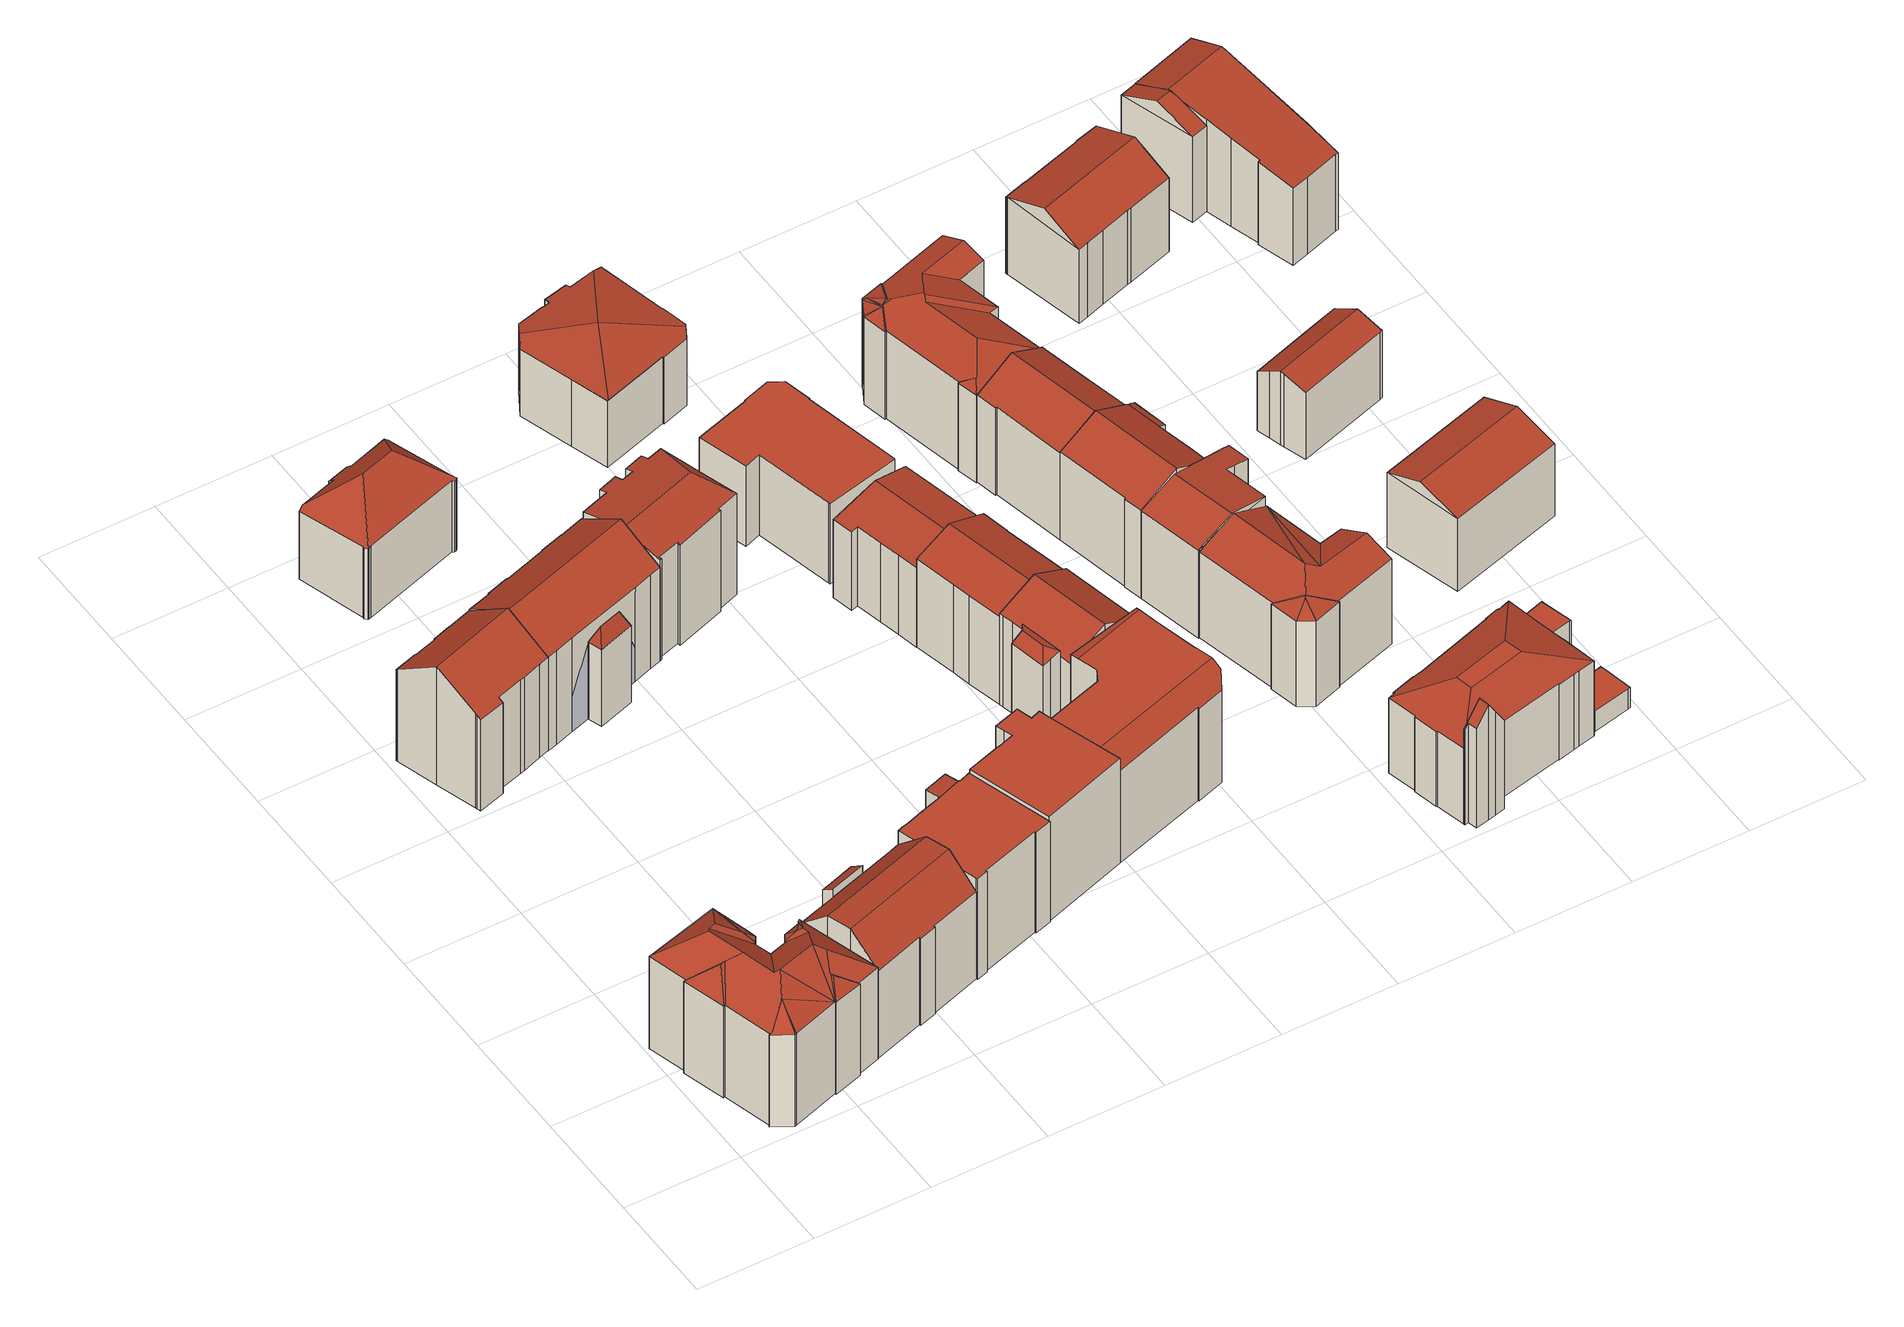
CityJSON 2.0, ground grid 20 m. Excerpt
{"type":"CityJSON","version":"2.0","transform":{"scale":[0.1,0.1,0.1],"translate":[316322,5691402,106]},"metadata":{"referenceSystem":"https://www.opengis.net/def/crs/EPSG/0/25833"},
"CityObjects":{
"building1":{"type":"Building","attributes":{"Dachtyp_tdc":"tdcFreeFormRoof","Gemeindeschluessel":14713000,"Dachneigung":38.68,"QualitaetDacherkennung":14,"Geometrietyp2DReferenz":"3000","function":"31001_9998","roofType":"5000","measuredHeight":23.98},"geometry":[{"type":"MultiSurface","lod":"2","boundaries":[[[0,1,2]],[[3,0,2,4]],[[5,3,4,6]],[[7,8,9,10,11,5,6,12]],[[7,12,13]],[[8,7,13,14]],[[14,9,8]],[[14,15,9]],[[16,15,14]],[[15,16,17]],[[15,17,18]],[[10,9,15,18,19]],[[20,21,11,10,19,22]],[[23,24,25,20,22,26]],[[27,28,23,26,29]],[[27,29,30]],[[31,32,33,34,35,36,37,38,39,40,41,42,43,44,45,46,47,48,49,50,51,52,53,54,55,56,57,58,59,60]],[[30,29,32,31]],[[29,26,33,32]],[[26,22,34,33]],[[22,19,35,34]],[[19,18,36,35]],[[18,17,37,36]],[[17,16,38,37]],[[16,14,39,38]],[[14,13,40,39]],[[13,12,41,40]],[[12,6,42,41]],[[6,4,43,42]],[[4,2,44,43]],[[2,1,45,44]],[[1,61,46,45]],[[61,62,47,46]],[[62,63,48,47]],[[63,64,49,48]],[[64,65,50,49]],[[65,66,51,50]],[[66,67,52,51]],[[67,68,53,52]],[[68,69,54,53]],[[69,70,55,54]],[[70,71,56,55]],[[71,72,57,56]],[[72,73,58,57]],[[73,74,59,58]],[[74,75,60,59]],[[75,30,31,60]],[[74,30,75]],[[72,74,73]],[[72,30,74]],[[72,27,30]],[[71,27,72]],[[27,71,28]],[[24,23,28,71,70]],[[25,24,70,69]],[[76,77,25,69,68]],[[76,68,67]],[[77,76,67,66]],[[78,79,21,20,25,77,66,65]],[[78,65,64]],[[79,78,64,63]],[[11,61,5]],[[21,61,11]],[[79,61,21]],[[79,62,61]],[[62,79,63]],[[0,3,5,61,1]]],"semantics":{"surfaces":[{"type":"RoofSurface"},{"type":"GroundSurface"},{"type":"WallSurface"}],"values":[0,0,0,0,0,0,0,0,0,0,0,0,0,0,0,0,1,2,2,2,2,2,2,2,2,2,2,2,2,2,2,2,2,2,2,2,2,2,2,2,2,2,2,2,2,2,2,0,0,0,0,0,0,0,0,0,0,0,0,0,0,0,0,0,0,0,0]}}]},
"building2":{"type":"Building","attributes":{"Gemeindeschluessel":14713000,"Dachtyp_tdc":"tdcGableRoof","Dachneigung":32.99,"QualitaetDacherkennung":52,"Geometrietyp2DReferenz":"3000","function":"31001_9998","roofType":"3100","measuredHeight":23.82},"geometry":[{"type":"MultiSurface","lod":"2","boundaries":[[[80,81,82,83]],[[81,84,85,82]],[[84,86,87,85]],[[86,88,89,87]],[[88,90,91,89]],[[90,92,93,91]],[[92,94,95,93]],[[94,96,97,95]],[[96,98,99,97]],[[98,100,101,99]],[[100,102,103,101]],[[102,104,105,103]],[[104,106,107,105]],[[106,108,109,107]],[[108,110,111,109]],[[110,112,113,111]],[[112,114,115,113]],[[114,116,117,115]],[[116,118,119,117]],[[118,120,121,119]],[[120,80,83,121]],[[116,114,112,110,108,106,104,102,100,98,96]],[[96,94,92,90,88,86,84,81,80,120,118,116]],[[83,82,85,87,89,91,93,95,97,99,101,103,105,107,109,111,113,115,117,119,121]]],"semantics":{"surfaces":[{"type":"WallSurface"},{"type":"RoofSurface"},{"type":"GroundSurface"}],"values":[0,0,0,0,0,0,0,0,0,0,0,0,0,0,0,0,0,0,0,0,0,1,1,2]}}]},
"building3":{"type":"Building","attributes":{"Gemeindeschluessel":14713000,"Geometrietyp2DReferenz":"3000","function":"31001_9998","roofType":"9999"},"children":["building3-1","building3-2"]},
"building3-1":{"type":"BuildingPart","attributes":{"Dachtyp_tdc":"tdcCutGableRoof","Dachneigung":44.45,"QualitaetDacherkennung":64,"Geometrietyp2DReferenz":"3000","roofType":"9999","measuredHeight":22.86},"parents":["building3"],"geometry":[{"type":"MultiSurface","lod":"2","boundaries":[[[122,123,124,125]],[[123,126,127,124]],[[126,128,129,127]],[[130,131,132,133]],[[131,134,135,132]],[[134,136,137,135]],[[136,138,139,137]],[[138,140,141,139]],[[140,142,143,141]],[[142,144,145,143]],[[144,146,147,145]],[[146,148,149,147]],[[148,150,151,149]],[[150,152,153,151]],[[152,154,155,153]],[[154,156,157,155]],[[156,122,125,157]],[[138,136,134,131,130,158,128,126,123,122,156]],[[154,152,150,148,146,144,142,140]],[[156,154,140,138]],[[125,124,127,129,133,132,135,137,139,141,143,145,147,149,151,153,155,157]],[[129,128,158]],[[133,129,158,130]]],"semantics":{"surfaces":[{"type":"WallSurface"},{"type":"RoofSurface"},{"type":"GroundSurface"},{"type":"ClosureSurface"}],"values":[0,0,0,0,0,0,0,0,0,0,0,0,0,0,0,0,0,1,1,1,2,3,3]}}]},
"building3-2":{"type":"BuildingPart","attributes":{"Dachtyp_tdc":"tdcPolyFlatRoof","Dachneigung":35.76,"QualitaetDacherkennung":27,"Geometrietyp2DReferenz":"3000","roofType":"2100","measuredHeight":19.1},"parents":["building3"],"geometry":[{"type":"MultiSurface","lod":"2","boundaries":[[[159,160,161,129,128]],[[160,162,163,161]],[[162,164,133,163]],[[164,130,133]],[[164,162,160,159,165]],[[129,161,163,133]],[[159,128,158,165]],[[128,129,158]],[[158,130,164,165]],[[158,129,133,130]]],"semantics":{"surfaces":[{"type":"WallSurface"},{"type":"RoofSurface"},{"type":"GroundSurface"},{"type":"ClosureSurface"}],"values":[0,0,0,0,1,2,0,3,0,3]}}]},
"building4":{"type":"Building","attributes":{"Gemeindeschluessel":14713000,"Geometrietyp2DReferenz":"3000","function":"31001_9998","roofType":"9999"},"children":["building4-1","building4-2"]},
"building4-1":{"type":"BuildingPart","attributes":{"Dachtyp_tdc":"tdcGableRoof","Dachneigung":32.67,"QualitaetDacherkennung":61,"Geometrietyp2DReferenz":"3000","roofType":"3100","measuredHeight":23.76},"parents":["building4"],"geometry":[{"type":"MultiSurface","lod":"2","boundaries":[[[166,167,168,169]],[[167,170,171,168]],[[170,172,173,171]],[[172,174,175,173]],[[174,176,177,175]],[[176,178,179,177]],[[178,180,181,179]],[[180,182,183,181]],[[182,184,185,183]],[[184,186,187,185]],[[186,188,189,187]],[[188,190,191,189]],[[190,192,193,191]],[[192,194,193]],[[195,196,197]],[[195,198,199,196]],[[198,98,200,199]],[[98,201,202,200]],[[201,203,204,202]],[[203,205,206,204]],[[205,166,169,206]],[[201,98,198,195,192,190,188,186]],[[186,184,182,180,178,176,174,172,170,167,166,205,203,201]],[[169,168,171,173,175,177,179,181,183,185,187,189,191,193,207,208,196,199,200,202,204,206]],[[197,209,210,194,192,195]],[[208,207,210,209]],[[210,207,193,194]],[[197,196,208,209]]],"semantics":{"surfaces":[{"type":"WallSurface"},{"type":"RoofSurface"},{"type":"GroundSurface"},{"type":"ClosureSurface"}],"values":[0,0,0,0,0,0,0,0,0,0,0,0,0,0,0,0,0,0,0,0,0,1,1,2,0,3,3,3]}}]},
"building4-2":{"type":"BuildingPart","attributes":{"Dachtyp_tdc":"tdcFreeFormRoof","Dachneigung":67.61,"QualitaetDacherkennung":13,"Geometrietyp2DReferenz":"3000","roofType":"5000","measuredHeight":18.49},"parents":["building4"],"geometry":[{"type":"MultiSurface","lod":"2","boundaries":[[[209,197,211,209,212,213]],[[212,214,215,213]],[[214,216,194,210,215]],[[210,209,213,215]],[[217,218,219,208,220,196,208,207,193]],[[194,216,217,193]],[[216,214,218,217]],[[214,212,219,218]],[[212,209,208,219]],[[209,211,220,208]],[[211,197,196,220]],[[207,208,209,210]],[[194,193,207,210]],[[196,197,209,208]]],"semantics":{"surfaces":[{"type":"RoofSurface"},{"type":"GroundSurface"},{"type":"WallSurface"},{"type":"ClosureSurface"}],"values":[0,0,0,0,1,2,2,2,2,2,2,3,3,3]}}]},
"building5":{"type":"Building","attributes":{"Gemeindeschluessel":14713000,"Geometrietyp2DReferenz":"3000","function":"31001_9998","roofType":"9999"},"children":["building5-1","building5-2"]},
"building5-1":{"type":"BuildingPart","attributes":{"Dachtyp_tdc":"tdcPolyFlatRoof","Dachneigung":3.71,"QualitaetDacherkennung":45,"Geometrietyp2DReferenz":"3000","roofType":"2100","measuredHeight":20.11},"parents":["building5"],"geometry":[{"type":"MultiSurface","lod":"2","boundaries":[[[221,222,223,224]],[[225,226,227,228]],[[226,221,224,227]],[[226,225,222,221]],[[224,223,228,227]],[[228,223,222,225]]],"semantics":{"surfaces":[{"type":"WallSurface"},{"type":"RoofSurface"},{"type":"GroundSurface"},{"type":"ClosureSurface"}],"values":[0,0,0,1,2,3]}}]},
"building5-2":{"type":"BuildingPart","attributes":{"Dachtyp_tdc":"tdcPolyFlatRoof","Dachneigung":0,"QualitaetDacherkennung":54,"Geometrietyp2DReferenz":"3000","roofType":"1000","measuredHeight":20.34},"parents":["building5"],"geometry":[{"type":"MultiSurface","lod":"2","boundaries":[[[229,230,231,137]],[[230,232,233,231]],[[232,234,235,233]],[[234,236,237,235]],[[236,238,239,237]],[[238,240,228,239]],[[240,225,228]],[[241,242,243,223,222]],[[242,244,245,243]],[[244,246,247,245]],[[246,248,249,247]],[[248,250,251,249]],[[250,252,253,251]],[[252,254,255,253]],[[254,256,257,255]],[[256,258,259,257]],[[258,260,261,259]],[[260,262,143,261]],[[262,229,137,143]],[[262,260,258,256,254,252,250,248,246,244,242,241,240,238,236,234,232,230,229]],[[137,231,233,235,237,239,228,223,243,245,247,249,251,253,255,257,259,261,143]],[[222,225,240,241]],[[222,223,228,225]]],"semantics":{"surfaces":[{"type":"WallSurface"},{"type":"RoofSurface"},{"type":"GroundSurface"},{"type":"ClosureSurface"}],"values":[0,0,0,0,0,0,0,0,0,0,0,0,0,0,0,0,0,0,0,1,2,0,3]}}]},
"building6":{"type":"Building","attributes":{"Dachtyp_tdc":"tdcFreeFormRoof","Gemeindeschluessel":14713000,"Dachneigung":43.25,"QualitaetDacherkennung":49,"Geometrietyp2DReferenz":"3000","function":"31001_9998","roofType":"5000","measuredHeight":20.63},"geometry":[{"type":"MultiSurface","lod":"2","boundaries":[[[263,264,265,266]],[[264,267,268,265]],[[267,269,270,268]],[[269,271,272,270]],[[271,273,274,272]],[[273,275,276,274]],[[275,277,278,276]],[[277,279,280,278]],[[279,281,282,280]],[[281,283,284,282]],[[283,285,286,284]],[[285,287,288,286]],[[287,289,290,288]],[[289,291,292,290]],[[291,293,294,292]],[[293,295,296,294]],[[295,263,266,296]],[[273,271,269,297,298,275]],[[291,289,287,285,299,300]],[[295,293,291,300,297,269,267,264,263]],[[300,299,283,281,279,277,298,297]],[[277,275,298]],[[285,283,299]],[[266,265,268,270,272,274,276,278,280,282,284,286,288,290,292,294,296]]],"semantics":{"surfaces":[{"type":"WallSurface"},{"type":"RoofSurface"},{"type":"GroundSurface"}],"values":[0,0,0,0,0,0,0,0,0,0,0,0,0,0,0,0,0,1,1,1,1,0,0,2]}}]},
"building7":{"type":"Building","attributes":{"Dachtyp_tdc":"tdcPolyFlatRoof","Gemeindeschluessel":14713000,"Dachneigung":0,"QualitaetDacherkennung":56,"Geometrietyp2DReferenz":"3000","function":"31001_9998","roofType":"1000","measuredHeight":21.09},"geometry":[{"type":"MultiSurface","lod":"2","boundaries":[[[301,302,249,303]],[[302,304,247,249]],[[304,305,306,247]],[[305,307,308,306]],[[307,309,310,308]],[[309,311,312,310]],[[311,313,314,312]],[[313,315,316,314]],[[315,317,318,316]],[[317,319,320,318]],[[319,321,322,320]],[[321,301,303,322]],[[321,319,317,315,313,311,309,307,305,304,302,301]],[[303,249,247,306,308,310,312,314,316,318,320,322]]],"semantics":{"surfaces":[{"type":"WallSurface"},{"type":"RoofSurface"},{"type":"GroundSurface"}],"values":[0,0,0,0,0,0,0,0,0,0,0,0,1,2]}}]},
"building8":{"type":"Building","attributes":{"Gemeindeschluessel":14713000,"Geometrietyp2DReferenz":"3000","function":"31001_9998","roofType":"9999"},"children":["building8-1","building8-2"]},
"building8-1":{"type":"BuildingPart","attributes":{"Dachtyp_tdc":"tdcFreeFormRoof","Dachneigung":50.4,"QualitaetDacherkennung":7,"Geometrietyp2DReferenz":"3000","roofType":"5000","measuredHeight":16.87},"parents":["building8"],"geometry":[{"type":"MultiSurface","lod":"2","boundaries":[[[323,324,325,326,327]],[[328,329,330,331,332,333,334]],[[324,323,329,328]],[[323,335,330,329]],[[335,336,331,330]],[[336,327,332,331]],[[327,326,333,332]],[[325,324,328,334]],[[327,336,335,323]],[[334,333,326,325]]],"semantics":{"surfaces":[{"type":"RoofSurface"},{"type":"GroundSurface"},{"type":"WallSurface"},{"type":"ClosureSurface"}],"values":[0,1,2,2,2,2,2,2,0,3]}}]},
"building8-2":{"type":"BuildingPart","attributes":{"Dachtyp_tdc":"tdcHipAndGableRoof","Dachneigung":12.56,"QualitaetDacherkennung":57,"Geometrietyp2DReferenz":"3000","roofType":"5000","measuredHeight":22.1},"parents":["building8"],"geometry":[{"type":"MultiSurface","lod":"2","boundaries":[[[337,338,339,340]],[[338,341,342,339]],[[341,343,344,342]],[[343,345,189,344]],[[345,346,347,189]],[[346,348,185,347]],[[348,349,350,185]],[[349,351,352,350]],[[351,353,354,352]],[[353,355,356,354]],[[355,357,358,356]],[[357,359,360,358]],[[359,361,362,360]],[[361,363,364,362]],[[363,365,325,334,364]],[[366,367,368,333,326]],[[367,369,370,368]],[[369,371,372,370]],[[371,337,340,372]],[[367,366,365,373]],[[365,363,361,359,357,355,353,351,349,348,346,373]],[[346,345,343,341,338,337,371,369,367,373]],[[340,339,342,344,189,347,185,350,352,354,356,358,360,362,364,334,333,368,370,372]],[[366,326,325,365]],[[326,333,334,325]]],"semantics":{"surfaces":[{"type":"WallSurface"},{"type":"RoofSurface"},{"type":"GroundSurface"},{"type":"ClosureSurface"}],"values":[0,0,0,0,0,0,0,0,0,0,0,0,0,0,0,0,0,0,0,1,1,1,2,0,3]}}]},
"building9":{"type":"Building","attributes":{"Dachtyp_tdc":"tdcFreeFormRoof","Gemeindeschluessel":14713000,"Dachneigung":1.5,"QualitaetDacherkennung":47,"Geometrietyp2DReferenz":"3000","function":"31001_9998","roofType":"5000","measuredHeight":21.02},"geometry":[{"type":"MultiSurface","lod":"2","boundaries":[[[374,375,376,322]],[[375,377,378,376]],[[377,379,380,378]],[[379,381,382,380]],[[381,383,384,382]],[[383,385,386,384]],[[385,387,388,386]],[[387,389,390,388]],[[389,391,392,390]],[[391,393,394,392]],[[393,395,396,394]],[[395,397,398,396]],[[397,399,400,398]],[[399,401,303,400]],[[401,374,322,303]],[[402,403,385,383]],[[395,393,404,405,401,399,397]],[[404,391,389,387,403,402,381,379,377,375,374,405]],[[383,381,402]],[[387,385,403]],[[393,391,404]],[[374,401,405]],[[322,376,378,380,382,384,386,388,390,392,394,396,398,400,303]]],"semantics":{"surfaces":[{"type":"WallSurface"},{"type":"RoofSurface"},{"type":"GroundSurface"}],"values":[0,0,0,0,0,0,0,0,0,0,0,0,0,0,0,1,1,1,0,0,0,0,2]}}]},
"building10":{"type":"Building","attributes":{"Gemeindeschluessel":14713000,"Geometrietyp2DReferenz":"3000","function":"31001_9998","roofType":"9999"},"children":["building10-1","building10-2"]},
"building10-1":{"type":"BuildingPart","attributes":{"Dachtyp_tdc":"tdcHipAndGableRoof","Dachneigung":29.16,"QualitaetDacherkennung":36,"Geometrietyp2DReferenz":"3000","roofType":"5000","measuredHeight":19.96},"parents":["building10"],"geometry":[{"type":"MultiSurface","lod":"2","boundaries":[[[406,407,408,409,410]],[[411,412,413,414,415]],[[412,416,417,413]],[[416,418,419,417]],[[418,420,421,419]],[[420,406,410,421]],[[416,412,411,422]],[[411,407,406,420,422]],[[420,418,416,422]],[[410,409,414,413,417,419,421]],[[411,415,408,407]],[[415,414,409,408]]],"semantics":{"surfaces":[{"type":"WallSurface"},{"type":"RoofSurface"},{"type":"GroundSurface"},{"type":"ClosureSurface"}],"values":[0,0,0,0,0,0,1,1,1,2,0,3]}}]},
"building10-2":{"type":"BuildingPart","attributes":{"Dachtyp_tdc":"tdcGableRoof","Dachneigung":24.3,"QualitaetDacherkennung":63,"Geometrietyp2DReferenz":"3000","roofType":"3100","measuredHeight":21.64},"parents":["building10"],"geometry":[{"type":"MultiSurface","lod":"2","boundaries":[[[408,423,424,409]],[[423,425,426,424]],[[425,427,428,426]],[[427,429,430,428]],[[429,431,432,430]],[[431,433,386,432]],[[433,434,435,386]],[[434,436,384,435]],[[436,415,414,384]],[[434,433,431,429]],[[429,427,425,423,408,415,436,434]],[[409,424,426,428,430,432,386,435,384,414]],[[408,409,414,415]]],"semantics":{"surfaces":[{"type":"WallSurface"},{"type":"RoofSurface"},{"type":"GroundSurface"},{"type":"ClosureSurface"}],"values":[0,0,0,0,0,0,0,0,0,1,1,2,3]}}]},
"building11":{"type":"Building","attributes":{"Dachtyp_tdc":"tdcFreeFormRoof","Gemeindeschluessel":14713000,"Dachneigung":21.76,"QualitaetDacherkennung":78,"Geometrietyp2DReferenz":"3000","function":"31001_9998","roofType":"5000","measuredHeight":20.43},"geometry":[{"type":"MultiSurface","lod":"2","boundaries":[[[437,438,439,440]],[[438,441,442,439]],[[441,443,444,442]],[[443,445,432,444]],[[445,446,428,432]],[[446,447,448,428]],[[447,449,450,448]],[[449,437,440,450]],[[451,445,443,441,438,452]],[[446,451,452,437,449,447]],[[446,445,451]],[[438,437,452]],[[440,439,442,444,432,428,448,450]]],"semantics":{"surfaces":[{"type":"WallSurface"},{"type":"RoofSurface"},{"type":"GroundSurface"}],"values":[0,0,0,0,0,0,0,0,1,1,0,0,2]}}]},
"building12":{"type":"Building","attributes":{"Dachtyp_tdc":"tdcGableRoof","Gemeindeschluessel":14713000,"Dachneigung":14.21,"QualitaetDacherkennung":65,"Geometrietyp2DReferenz":"3000","function":"31001_9998","roofType":"3100","measuredHeight":17.79},"geometry":[{"type":"MultiSurface","lod":"2","boundaries":[[[453,454,455,456]],[[454,457,458,455]],[[457,459,460,458]],[[459,461,462,460]],[[461,463,464,462]],[[463,465,466,464]],[[465,467,468,466]],[[467,469,470,468]],[[469,471,472,470]],[[471,473,474,472]],[[473,453,456,474]],[[469,467,465,463,461,459,457,454]],[[454,453,473,471,469]],[[456,455,458,460,462,464,466,468,470,472,474]]],"semantics":{"surfaces":[{"type":"WallSurface"},{"type":"RoofSurface"},{"type":"GroundSurface"}],"values":[0,0,0,0,0,0,0,0,0,0,0,1,1,2]}}]},
"building13":{"type":"Building","attributes":{"Dachtyp_tdc":"tdcPolyFlatRoof","Gemeindeschluessel":14713000,"Dachneigung":0,"QualitaetDacherkennung":56,"Geometrietyp2DReferenz":"3000","function":"31001_9998","roofType":"1000","measuredHeight":16.2},"geometry":[{"type":"MultiSurface","lod":"2","boundaries":[[[475,476,477,478]],[[476,479,480,477]],[[479,481,482,480]],[[481,483,484,482]],[[483,485,486,484]],[[485,487,488,486]],[[487,489,490,488]],[[489,491,492,490]],[[491,493,494,492]],[[493,495,496,494]],[[495,497,498,496]],[[497,499,500,498]],[[499,475,478,500]],[[499,497,495,493,491,489,487,485,483,481,479,476,475]],[[478,477,480,482,484,486,488,490,492,494,496,498,500]]],"semantics":{"surfaces":[{"type":"WallSurface"},{"type":"RoofSurface"},{"type":"GroundSurface"}],"values":[0,0,0,0,0,0,0,0,0,0,0,0,0,1,2]}}]},
"building14":{"type":"Building","attributes":{"Dachtyp_tdc":"tdcFreeFormRoof","Gemeindeschluessel":14713000,"Dachneigung":11.89,"QualitaetDacherkennung":62,"Geometrietyp2DReferenz":"3000","function":"31001_9998","roofType":"5000","measuredHeight":15.63},"geometry":[{"type":"MultiSurface","lod":"2","boundaries":[[[501,502,503,504]],[[502,505,506,503]],[[505,507,508,506]],[[507,509,510,508]],[[509,511,512,510]],[[511,513,514,512]],[[513,515,516,514]],[[515,517,518,516]],[[517,519,520,518]],[[519,521,522,520]],[[521,523,524,522]],[[523,525,526,524]],[[525,527,528,526]],[[527,529,530,528]],[[529,531,532,530]],[[531,533,534,532]],[[533,535,536,534]],[[535,537,538,536]],[[537,539,540,538]],[[539,501,504,540]],[[541,542,539,537,543,544]],[[545,546,547,509,548,549,550,551,542,541]],[[552,553,554,555,517,515,545,541,556]],[[527,556,541,544,533,531,529]],[[533,544,543,535]],[[525,552,556,527]],[[513,546,545,515]],[[517,555,519]],[[519,555,554,521]],[[521,554,553,523]],[[523,553,552,525]],[[539,542,551,501]],[[501,551,550,502]],[[502,550,549,505]],[[505,549,548,507]],[[507,548,509]],[[509,547,511]],[[511,547,546,513]],[[535,543,537]],[[504,503,506,508,510,512,514,516,518,520,522,524,526,528,530,532,534,536,538,540]]],"semantics":{"surfaces":[{"type":"WallSurface"},{"type":"RoofSurface"},{"type":"GroundSurface"}],"values":[0,0,0,0,0,0,0,0,0,0,0,0,0,0,0,0,0,0,0,0,1,1,1,1,0,0,0,0,0,0,0,0,0,0,0,0,0,0,0,2]}}]},
"building15":{"type":"Building","attributes":{"Gemeindeschluessel":14713000,"Geometrietyp2DReferenz":"3000","function":"31001_9998","roofType":"9999"},"children":["building15-1","building15-2"]},
"building15-1":{"type":"BuildingPart","attributes":{"Dachtyp_tdc":"tdcPolyFlatRoof","Dachneigung":25.96,"QualitaetDacherkennung":68,"Geometrietyp2DReferenz":"3000","roofType":"2100","measuredHeight":18.22},"parents":["building15"],"geometry":[{"type":"MultiSurface","lod":"2","boundaries":[[[557,558,559,560]],[[558,561,562,559]],[[561,563,564,562]],[[563,565,566,564]],[[563,561,558,557,567,565]],[[566,568,560,559,562,564]],[[568,566,565,567]],[[560,568,567,557]]],"semantics":{"surfaces":[{"type":"WallSurface"},{"type":"RoofSurface"},{"type":"GroundSurface"},{"type":"ClosureSurface"}],"values":[0,0,0,0,1,2,3,3]}}]},
"building15-2":{"type":"BuildingPart","attributes":{"Dachtyp_tdc":"tdcGableRoof","Dachneigung":26.05,"QualitaetDacherkennung":82,"Geometrietyp2DReferenz":"3000","roofType":"3100","measuredHeight":21.32},"parents":["building15"],"geometry":[{"type":"MultiSurface","lod":"2","boundaries":[[[569,570,566,565]],[[569,571,572,570]],[[571,573,574,572]],[[573,575,576,574]],[[575,577,578,576]],[[577,579,580,578]],[[579,581,582,580]],[[581,583,584,582]],[[583,585,586,584]],[[585,587,588,586]],[[587,589,560,588]],[[589,557,560]],[[587,585,583,581,579,577,575]],[[575,573,571,569,565,567,589,587]],[[568,566,570,572,574,576,578,580,582,584,586,588,560]],[[565,566,568,567]],[[567,557,589]],[[567,568,560,557]]],"semantics":{"surfaces":[{"type":"WallSurface"},{"type":"RoofSurface"},{"type":"GroundSurface"},{"type":"ClosureSurface"}],"values":[0,0,0,0,0,0,0,0,0,0,0,0,1,1,2,3,0,3]}}]},
"building16":{"type":"Building","attributes":{"Dachtyp_tdc":"tdcFreeFormRoof","Gemeindeschluessel":14713000,"Dachneigung":24.93,"QualitaetDacherkennung":60,"Geometrietyp2DReferenz":"3000","function":"31001_9998","roofType":"5000","measuredHeight":20.38},"geometry":[{"type":"MultiSurface","lod":"2","boundaries":[[[590,591,592,593]],[[591,594,595,592]],[[594,596,597,595]],[[596,598,599,597]],[[598,600,601,599]],[[600,602,603,601]],[[602,604,605,603]],[[604,606,607,605]],[[606,608,609,607]],[[608,610,611,609]],[[610,612,613,611]],[[612,614,615,613]],[[614,616,617,615]],[[616,618,619,617]],[[618,620,621,619]],[[620,622,623,621]],[[622,590,593,623]],[[624,625,626,622,620]],[[627,628,629,624,620,618]],[[630,627,618,616]],[[630,616,614]],[[628,627,630,614,612]],[[629,628,612,610]],[[631,632,625,624,629,610,608]],[[631,606,604]],[[606,631,608]],[[632,631,604,602]],[[596,600,598]],[[596,602,600]],[[591,596,594]],[[591,602,596]],[[591,632,602]],[[591,625,632]],[[625,591,626]],[[590,626,591]],[[626,590,622]],[[593,592,595,597,599,601,603,605,607,609,611,613,615,617,619,621,623]]],"semantics":{"surfaces":[{"type":"WallSurface"},{"type":"RoofSurface"},{"type":"GroundSurface"}],"values":[0,0,0,0,0,0,0,0,0,0,0,0,0,0,0,0,0,1,1,1,1,1,1,1,0,0,1,1,1,1,1,1,1,1,0,0,2]}}]},
"building17":{"type":"Building","attributes":{"Dachtyp_tdc":"tdcFreeFormRoof","Gemeindeschluessel":14713000,"Dachneigung":10.08,"QualitaetDacherkennung":71,"Geometrietyp2DReferenz":"3000","function":"31001_9998","roofType":"5000","measuredHeight":20.6},"geometry":[{"type":"MultiSurface","lod":"2","boundaries":[[[633,634,635,636,637,638,639,640,641,642,643]],[[642,577,643]],[[644,634,633]],[[580,578,574,645,646,647,648,649,650,651,652,653,654]],[[655,577,578,580]],[[577,642,574,578]],[[642,641,645,574]],[[641,640,646,645]],[[640,639,647,646]],[[639,638,648,647]],[[638,637,649,648]],[[637,636,650,649]],[[636,635,651,650]],[[635,634,652,651]],[[634,644,653,652]],[[644,656,654,653]],[[656,655,580,654]],[[656,644,633,643,577,655]]],"semantics":{"surfaces":[{"type":"RoofSurface"},{"type":"WallSurface"},{"type":"GroundSurface"}],"values":[0,1,1,2,1,1,1,1,1,1,1,1,1,1,1,1,1,0]}}]},
"building18":{"type":"Building","attributes":{"Dachtyp_tdc":"tdcGableRoof","Gemeindeschluessel":14713000,"Dachneigung":27.54,"QualitaetDacherkennung":76,"Geometrietyp2DReferenz":"3000","function":"31001_9998","roofType":"3100","measuredHeight":21.37},"geometry":[{"type":"MultiSurface","lod":"2","boundaries":[[[657,658,659,660]],[[658,661,662,659]],[[661,663,664,662]],[[663,665,666,664]],[[665,667,668,666]],[[667,669,670,668]],[[663,661,658,657,671,672]],[[672,673,674,669,667,665,663]],[[670,675,560,676,586,660,659,662,664,666,668]],[[669,674,675,670]],[[674,673,560,675]],[[673,672,676,560]],[[672,671,586,676]],[[671,657,660,586]]],"semantics":{"surfaces":[{"type":"WallSurface"},{"type":"RoofSurface"},{"type":"GroundSurface"}],"values":[0,0,0,0,0,0,1,1,2,0,0,0,0,0]}}]},
"building19":{"type":"Building","attributes":{"Dachtyp_tdc":"tdcFreeFormRoof","Gemeindeschluessel":14713000,"Dachneigung":19.59,"QualitaetDacherkennung":57,"Geometrietyp2DReferenz":"3000","function":"31001_9998","roofType":"5000","measuredHeight":20.41},"geometry":[{"type":"MultiSurface","lod":"2","boundaries":[[[677,678,679,680]],[[677,680,661]],[[681,682,678,677,661,683]],[[684,681,683,685]],[[686,684,685,687]],[[688,689,686,687,690]],[[690,691,692,688]],[[692,693,694,695,696,697,689,688]],[[698,696,695,699]],[[700,698,699,701]],[[700,701,702]],[[698,703,696]],[[700,703,698]],[[700,704,703]],[[702,704,700]],[[705,704,702]],[[704,705,706]],[[697,696,703]],[[704,706,707]],[[694,693,708]],[[708,693,692,691]],[[709,710,711,712,713,714,715,716,717,718,719,720,721,722,723,724,725,726,727]],[[705,702,710,709]],[[702,701,711,710]],[[701,699,712,711]],[[699,695,713,712]],[[695,694,714,713]],[[694,708,715,714]],[[708,691,716,715]],[[691,690,717,716]],[[690,687,718,717]],[[687,685,719,718]],[[685,683,720,719]],[[683,661,721,720]],[[661,680,722,721]],[[680,679,723,722]],[[679,728,724,723]],[[728,729,725,724]],[[729,707,726,725]],[[707,706,727,726]],[[706,705,709,727]],[[703,704,707,729]],[[682,681,684,686,689,697,703,729,728]],[[678,682,728,679]]],"semantics":{"surfaces":[{"type":"RoofSurface"},{"type":"WallSurface"},{"type":"GroundSurface"}],"values":[0,0,0,0,0,0,0,0,0,0,0,0,0,0,0,0,0,0,0,1,1,2,1,1,1,1,1,1,1,1,1,1,1,1,1,1,1,1,1,1,1,0,0,0]}}]},
"building20":{"type":"Building","attributes":{"Gemeindeschluessel":14713000,"Geometrietyp2DReferenz":"3000","function":"31001_9998","roofType":"9999"},"children":["building20-1","building20-2","building20-3"]},
"building20-1":{"type":"BuildingPart","attributes":{"Dachtyp_tdc":"tdcCutTentRoof","Dachneigung":22.59,"QualitaetDacherkennung":51,"Geometrietyp2DReferenz":"3000","roofType":"9999","measuredHeight":17.95},"parents":["building20"],"geometry":[{"type":"MultiSurface","lod":"2","boundaries":[[[730,731,732,733]],[[731,734,735,732]],[[734,736,737,735]],[[736,738,739,737]],[[738,740,741,739]],[[740,742,743,741]],[[742,744,745,743]],[[744,746,747,745]],[[746,748,749,747]],[[748,750,749]],[[751,752,753,754,755]],[[752,756,757,753]],[[756,758,759,757]],[[758,760,761,759]],[[760,762,763,761]],[[762,764,765,763]],[[764,766,767,765]],[[766,768,769,767]],[[768,770,771,769]],[[770,772,773,771]],[[774,775,776,777]],[[775,778,779,776]],[[778,780,781,779]],[[780,782,783,781]],[[782,784,785,783]],[[784,786,787,785]],[[786,788,789,787]],[[788,730,733,789]],[[762,760,758,756,752,751,748,790,791]],[[774,792,772,770,768,766,764,762,791,793]],[[793,794,784,782,780,778,775,774]],[[748,746,744,742,740,738,736,734,731,730,788,786,784,794,790]],[[794,793,791,790]],[[733,732,735,737,739,741,743,745,747,749,754,753,757,759,761,763,765,767,769,771,773,795,777,796,777,776,779,781,783,785,787,789]],[[755,750,748,751]],[[755,754,749,750]],[[777,795,792,774]],[[795,773,772,792]],[[797,796,777,774]]],"semantics":{"surfaces":[{"type":"WallSurface"},{"type":"RoofSurface"},{"type":"GroundSurface"},{"type":"ClosureSurface"}],"values":[0,0,0,0,0,0,0,0,0,0,0,0,0,0,0,0,0,0,0,0,0,0,0,0,0,0,0,0,1,1,1,1,1,2,0,3,3,3,3]}}]},
"building20-2":{"type":"BuildingPart","attributes":{"Dachtyp_tdc":"tdcFreeFormRoof","Dachneigung":58.71,"QualitaetDacherkennung":9,"Geometrietyp2DReferenz":"3000","roofType":"5000","measuredHeight":23.17},"parents":["building20"],"geometry":[{"type":"MultiSurface","lod":"2","boundaries":[[[798,799,800,773,772]],[[799,801,802,800]],[[801,803,804,802]],[[803,805,806,804]],[[805,807,808,806]],[[807,809,810,808]],[[809,811,812,810]],[[811,813,814,812]],[[813,815,816,814]],[[809,807,805,803,801,799,798,817]],[[817,818,815,813,811,809]],[[816,796,777,795,773,800,802,804,806,808,810,812,814]],[[818,774,797,796,816,815]],[[774,777,796,797]],[[792,774,818,817]],[[795,777,774,792]],[[798,772,792,817]],[[795,792,772,773]]],"semantics":{"surfaces":[{"type":"WallSurface"},{"type":"RoofSurface"},{"type":"GroundSurface"},{"type":"ClosureSurface"}],"values":[0,0,0,0,0,0,0,0,0,1,1,2,0,3,0,3,0,3]}}]},
"building20-3":{"type":"BuildingPart","attributes":{"Dachtyp_tdc":"tdcPolyFlatRoof","Dachneigung":0,"QualitaetDacherkennung":66,"Geometrietyp2DReferenz":"3000","roofType":"1000","measuredHeight":9.66},"parents":["building20"],"geometry":[{"type":"MultiSurface","lod":"2","boundaries":[[[819,820,821,822]],[[820,755,754,821]],[[750,823,824,749]],[[823,819,822,824]],[[823,750,755,820,819]],[[822,821,754,749,824]],[[749,754,755,750]]],"semantics":{"surfaces":[{"type":"WallSurface"},{"type":"RoofSurface"},{"type":"GroundSurface"},{"type":"ClosureSurface"}],"values":[0,0,0,0,1,2,3]}}]},
"building21":{"type":"Building","attributes":{"Dachtyp_tdc":"tdcPolyFlatRoof","Gemeindeschluessel":14713000,"Dachneigung":0,"QualitaetDacherkennung":55,"Geometrietyp2DReferenz":"3000","function":"31001_9998","roofType":"1000","measuredHeight":4.08},"geometry":[{"type":"MultiSurface","lod":"2","boundaries":[[[825,826,827,828]],[[826,829,830,827]],[[829,831,832,830]],[[831,833,834,832]],[[833,835,836,834]],[[835,837,838,836]],[[835,833,831,829,826,825,839,837]],[[838,840,828,827,830,832,834,836]],[[837,839,840,838]],[[839,825,828,840]]],"semantics":{"surfaces":[{"type":"WallSurface"},{"type":"RoofSurface"},{"type":"GroundSurface"}],"values":[0,0,0,0,0,0,1,2,0,0]}}]},
"building22":{"type":"Building","attributes":{"Dachtyp_tdc":"tdcGableRoof","Gemeindeschluessel":14713000,"Dachneigung":20.71,"QualitaetDacherkennung":73,"Geometrietyp2DReferenz":"3000","function":"31001_9998","roofType":"3100","measuredHeight":17.31},"geometry":[{"type":"MultiSurface","lod":"2","boundaries":[[[841,842,843,844]],[[842,845,846,843]],[[845,847,848,846]],[[847,841,844,848]],[[845,842,849]],[[841,847,850]],[[842,841,850,849]],[[847,845,849,850]],[[844,843,846,848]]],"semantics":{"surfaces":[{"type":"WallSurface"},{"type":"RoofSurface"},{"type":"GroundSurface"}],"values":[0,0,0,0,0,0,1,1,2]}}]},
"building23":{"type":"Building","attributes":{"Dachtyp_tdc":"tdcGableRoof","Gemeindeschluessel":14713000,"Dachneigung":32.72,"QualitaetDacherkennung":53,"Geometrietyp2DReferenz":"3000","function":"31001_9998","roofType":"3100","measuredHeight":14.78},"geometry":[{"type":"MultiSurface","lod":"2","boundaries":[[[851,852,853,854]],[[852,855,856,853]],[[855,857,858,856]],[[857,859,860,858]],[[859,861,862,860]],[[861,863,864,862]],[[863,865,866,864]],[[865,867,868,866]],[[867,869,870,868]],[[869,851,854,870]],[[865,863,861,859,857,855]],[[855,852,851,869,867,865]],[[854,853,856,858,860,862,864,866,868,870]]],"semantics":{"surfaces":[{"type":"WallSurface"},{"type":"RoofSurface"},{"type":"GroundSurface"}],"values":[0,0,0,0,0,0,0,0,0,0,1,1,2]}}]},
"building24":{"type":"Building","attributes":{"Dachtyp_tdc":"tdcFreeFormRoof","Gemeindeschluessel":14713000,"Dachneigung":21.39,"QualitaetDacherkennung":59,"Geometrietyp2DReferenz":"3000","function":"31001_9998","roofType":"5000","measuredHeight":18.38},"geometry":[{"type":"MultiSurface","lod":"2","boundaries":[[[871,872,873,874]],[[872,875,876,873]],[[875,877,878,876]],[[877,879,880,878]],[[879,881,882,880]],[[881,883,884,882]],[[883,885,886,884]],[[885,887,888,886]],[[887,889,890,888]],[[889,891,892,890]],[[891,893,894,892]],[[893,895,896,894]],[[895,897,898,896]],[[897,899,900,898]],[[899,871,874,900]],[[881,879,877,875,872,871,899,897,901,902]],[[885,883,902,901,895,893,891,889,887]],[[883,881,902]],[[897,895,901]],[[874,873,876,878,880,882,884,886,888,890,892,894,896,898,900]]],"semantics":{"surfaces":[{"type":"WallSurface"},{"type":"RoofSurface"},{"type":"GroundSurface"}],"values":[0,0,0,0,0,0,0,0,0,0,0,0,0,0,0,1,1,0,0,2]}}]},
"building25":{"type":"Building","attributes":{"Gemeindeschluessel":14713000,"Geometrietyp2DReferenz":"3000","function":"31001_9998","roofType":"9999"},"children":["building25-1","building25-2"]},
"building25-1":{"type":"BuildingPart","attributes":{"Dachtyp_tdc":"tdcGableRoof","Dachneigung":24.01,"QualitaetDacherkennung":58,"Geometrietyp2DReferenz":"3000","roofType":"3100","measuredHeight":20.28},"parents":["building25"],"geometry":[{"type":"MultiSurface","lod":"2","boundaries":[[[903,904,905,906]],[[904,907,908,905]],[[907,909,910,908]],[[907,904,911]],[[904,903,912,913,911]],[[909,907,911,913,914]],[[906,905,908,910,915]],[[906,915,916,903]],[[915,910,909,916]],[[913,912,917,914]],[[917,912,903,916]],[[917,916,909,914]]],"semantics":{"surfaces":[{"type":"WallSurface"},{"type":"RoofSurface"},{"type":"GroundSurface"},{"type":"ClosureSurface"}],"values":[0,0,0,0,1,1,2,3,3,0,3,3]}}]},
"building25-2":{"type":"BuildingPart","attributes":{"Dachtyp_tdc":"tdcGableRoof","Dachneigung":10.37,"QualitaetDacherkennung":27,"Geometrietyp2DReferenz":"3000","roofType":"3100","measuredHeight":19.94},"parents":["building25"],"geometry":[{"type":"MultiSurface","lod":"2","boundaries":[[[918,919,920,921]],[[919,922,923,920]],[[922,924,925,923]],[[924,926,927,925]],[[926,928,929,927]],[[928,930,931,929]],[[930,932,903,906,931]],[[933,934,935,910,909]],[[934,936,937,935]],[[936,938,939,937]],[[938,940,941,939]],[[940,918,921,941]],[[936,934,933,914,917]],[[917,912,932,930,928,926,924,922,919,918,940,938,936]],[[921,920,923,925,927,929,931,906,915,910,935,937,939,941]],[[912,903,932]],[[915,906,903,916]],[[916,903,912,917]],[[933,909,914]],[[915,916,909,910]],[[909,916,917,914]]],"semantics":{"surfaces":[{"type":"WallSurface"},{"type":"RoofSurface"},{"type":"GroundSurface"},{"type":"ClosureSurface"}],"values":[0,0,0,0,0,0,0,0,0,0,0,0,1,1,2,0,3,3,0,3,3]}}]}
},
"vertices":[
[199,63,221],[184,32,199],[234,47,199],[196,68,222],[233,50,199],[208,97,241],[274,62,199],[229,204,201],[229,199,202],[215,172,219],[217,160,220],[190,107,253],[230,207,199],[227,205,199],[226,201,199],[207,177,213],[197,192,199],[196,192,199],[189,181,199],[190,178,199],[114,90,248],[122,86,253],[157,168,199],[86,223,242],[80,214,248],[98,150,248],[148,199,199],[138,215,214],[100,229,240],[151,201,199],[158,211,199],[158,211,14],[151,201,14],[148,199,14],[157,168,14],[190,178,14],[189,181,14],[196,192,14],[197,192,14],[226,201,14],[227,205,14],[230,207,14],[274,62,14],[233,50,14],[234,47,14],[184,32,14],[183,34,14],[101,8,14],[98,7,14],[65,26,14],[67,28,14],[44,113,14],[41,112,14],[20,187,14],[24,188,14],[5,257,14],[136,293,14],[142,273,14],[151,238,14],[152,235,14],[155,225,14],[183,34,199],[101,8,199],[98,7,199],[65,26,199],[67,28,199],[44,113,199],[41,112,199],[20,187,199],[24,188,199],[5,257,199],[136,293,199],[142,273,199],[151,238,199],[152,235,199],[155,225,199],[66,160,232],[74,162,232],[71,27,202],[103,52,232],
[52,972,198],[53,970,200],[53,970,14],[52,972,14],[93,982,200],[93,982,14],[92,984,199],[92,984,14],[124,994,199],[124,994,14],[124,993,200],[124,993,14],[166,1006,200],[166,1006,14],[166,1005,201],[166,1005,14],[188,935,252],[188,935,14],[210,861,202],[210,861,14],[192,855,202],[192,855,14],[159,844,202],[159,844,14],[151,842,202],[151,842,14],[105,828,202],[105,828,14],[107,820,197],[107,820,14],[60,806,198],[60,806,14],[58,812,202],[58,812,14],[57,815,204],[57,815,14],[35,886,252],[35,886,14],[13,957,200],[13,957,14],[12,960,198],[12,960,14],
[230,207,190],[240,210,190],[240,210,15],[230,207,15],[252,214,189],[252,214,15],[302,229,189],[302,229,15],[364,248,190],[423,266,190],[423,266,15],[364,248,15],[426,267,190],[426,267,15],[440,272,190],[440,272,15],[455,220,241],[455,220,15],[468,178,243],[468,178,15],[483,127,191],[483,127,15],[393,99,191],[393,99,15],[394,97,189],[394,97,15],[363,88,189],[363,88,15],[362,90,191],[362,90,15],[274,62,191],[274,62,15],[259,113,243],[259,113,15],[246,155,241],[246,155,15],[302,229,190],
[302,229,205],[296,249,191],[296,249,15],[357,268,191],[357,268,15],[364,248,206],[302,229,206],
[209,1019,202],[208,1021,201],[208,1021,13],[209,1019,13],[247,1033,201],[247,1033,13],[248,1031,202],[248,1031,13],[323,1055,202],[323,1055,13],[322,1056,201],[322,1056,13],[362,1068,201],[362,1068,13],[362,1067,202],[362,1067,13],[405,1081,202],[405,1081,13],[406,1078,203],[406,1078,13],[426,1007,251],[426,1007,13],[447,934,202],[447,934,13],[427,928,202],[427,928,13],[394,917,202],[394,917,13],[394,917,79],[260,876,202],[260,876,13],[260,876,80],[228,866,202],[228,866,13],[210,861,13],[188,933,251],[188,933,13],[166,1005,203],[166,1005,13],[166,1006,202],[166,1006,13],[359,907,13],[295,887,13],[295,887,168],[359,907,168],
[268,879,100],[303,863,168],[311,879,198],[366,883,168],[350,891,198],[359,906,168],[359,906,13],[366,883,13],[303,863,13],[268,879,13],
[562,339,214],[570,313,216],[570,313,15],[562,339,15],[529,299,216],[521,326,214],[521,326,15],[529,299,15],
[440,272,218],[445,273,218],[445,273,15],[449,275,218],[449,275,15],[458,277,218],[458,277,15],[462,278,218],[462,278,15],[490,287,218],[490,287,15],[529,299,218],[570,313,218],[571,312,218],[571,312,15],[590,319,218],[590,319,15],[591,318,218],[591,318,15],[636,173,218],[636,173,15],[637,171,218],[637,171,15],[607,162,218],[607,162,15],[606,164,218],[606,164,15],[503,133,218],[503,133,15],[504,131,218],[504,131,15],[484,125,218],[484,125,15],[483,127,218],
[314,1291,152],[143,1238,152],[143,1238,8],[314,1291,8],[139,1236,151],[139,1236,8],[137,1236,152],[137,1236,8],[133,1240,149],[133,1240,8],[133,1244,150],[133,1244,8],[97,1361,144],[97,1361,8],[171,1384,151],[171,1384,8],[168,1393,142],[168,1393,8],[206,1405,142],[206,1405,8],[209,1395,152],[209,1395,8],[284,1418,146],[284,1418,8],[320,1301,152],[320,1301,8],[324,1297,149],[324,1297,8],[324,1293,151],[324,1293,8],[321,1290,150],[321,1290,8],[318,1289,150],[318,1289,8],[178,1317,214],[104,1363,152],[278,1417,152],[241,1336,214],
[788,221,226],[636,173,226],[788,221,15],[591,318,226],[647,335,226],[647,335,15],[655,337,226],[655,337,15],[681,345,226],[681,345,15],[676,359,226],[676,359,15],[671,374,226],[671,374,15],[716,388,226],[716,388,15],[724,361,226],[724,361,15],[741,367,226],[741,367,15],[747,348,226],[747,348,15],
[582,1134,182],[581,1133,180],[571,1130,167],[598,1045,167],[610,1048,182],[581,1133,13],[582,1134,13],[594,1137,13],[621,1052,13],[610,1048,13],[598,1045,13],[571,1130,13],[594,1137,167],[621,1052,167],
[489,946,215],[488,951,217],[488,951,13],[489,946,13],[450,939,217],[450,939,13],[451,935,216],[451,935,13],[447,934,216],[427,1004,234],[427,1004,13],[406,1078,217],[456,1094,217],[456,1094,13],[452,1107,214],[452,1107,13],[486,1118,214],[486,1118,13],[490,1105,217],[490,1105,13],[511,1111,217],[511,1111,13],[507,1124,214],[507,1124,13],[541,1135,214],[541,1135,13],[545,1122,217],[545,1122,13],[571,1130,217],[598,1045,217],[615,992,217],[615,992,13],[576,979,217],[576,979,13],[577,975,216],[577,975,13],[573,1051,234],
[747,348,222],[820,370,222],[820,370,15],[847,378,222],[847,378,15],[849,379,222],[849,379,15],[859,399,222],[859,399,15],[847,450,218],[847,450,15],[978,480,220],[978,480,15],[985,445,222],[985,445,15],[1004,360,224],[1004,360,15],[1005,360,224],[1005,360,15],[1017,312,214],[1017,312,15],[1002,285,201],[1002,285,15],[954,270,201],[954,270,15],[953,272,202],[953,272,15],[788,221,201],[850,435,221],[979,474,221],[1013,329,225],[776,257,225],
[817,534,214],[825,548,210],[825,548,199],[825,548,15],[817,534,15],[842,471,210],[823,467,206],[823,467,15],[842,471,15],[842,471,199],[808,464,202],[808,464,15],[795,529,202],[795,529,15],[816,534,214],[816,534,15],[825,491,214],
[821,568,199],[821,568,15],[817,587,199],[817,587,15],[815,594,199],[815,594,15],[884,609,231],[884,609,15],[947,623,198],[947,623,15],[978,480,199],[916,466,231],[916,466,15],[847,450,199],
[777,760,192],[910,789,192],[910,789,15],[777,760,15],[920,741,192],[920,741,15],[919,741,192],[919,741,15],[947,623,192],[815,594,192],[801,654,192],[801,654,15],[794,686,192],[794,686,15],[880,608,219],[842,774,219],
[910,789,178],[848,775,192],[848,775,14],[910,789,14],[777,760,174],[777,760,14],[769,796,174],[769,796,14],[761,832,174],[761,832,14],[750,878,174],[750,878,14],[738,875,171],[738,875,14],[730,912,171],[730,912,14],[813,931,192],[813,931,14],[871,944,179],[871,944,14],[874,944,178],[874,944,14],
[741,938,176],[740,941,176],[740,941,14],[741,938,14],[708,1079,176],[708,1079,14],[679,1069,176],[679,1069,14],[653,1156,176],[653,1156,14],[750,1185,176],[750,1185,14],[750,1187,176],[750,1187,14],[798,1202,176],[798,1202,14],[821,1189,176],[821,1189,14],[832,1140,176],[832,1140,14],[831,1139,176],[831,1139,14],[870,969,176],[870,969,14],[869,967,176],[869,967,14],
[572,1519,148],[619,1530,148],[619,1530,14],[572,1519,14],[620,1529,148],[620,1529,14],[633,1532,148],[633,1532,14],[631,1543,148],[631,1543,14],[673,1552,148],[673,1552,14],[675,1543,148],[675,1543,14],[735,1557,148],[735,1557,14],[737,1557,148],[737,1557,14],[764,1436,148],[764,1436,14],[766,1436,148],[766,1436,14],[776,1389,148],[776,1389,14],[775,1388,148],[775,1388,14],[763,1366,148],[763,1366,14],[762,1364,148],[762,1364,14],[714,1349,148],[714,1349,14],[713,1351,148],[713,1351,14],[596,1315,148],[596,1315,14],[575,1380,148],[575,1380,14],[546,1474,148],[546,1474,14],[659,1442,170],[560,1498,153],[596,1315,149],[597,1315,149],[721,1554,151],[675,1543,151],[673,1552,149],[633,1532,150],[620,1529,150],[619,1530,150],[572,1519,149],[775,1388,150],[776,1389,150],[766,1436,149],[764,1436,150],[773,1384,151],
[1202,868,196],[1220,872,188],[1220,872,14],[1202,868,14],[1233,815,187],[1233,815,14],[1234,810,187],[1234,810,14],[1221,806,194],[1221,806,14],[1207,869,194],[1207,869,14],
[1232,757,194],[1232,757,14],[1235,744,194],[1235,744,14],[1243,704,194],[1243,704,14],[1178,689,227],[1178,689,14],[1108,674,192],[1108,674,14],[1107,673,192],[1107,673,14],[1099,706,191],[1099,706,14],[1101,707,192],[1101,707,14],[1072,839,192],[1072,839,14],[1142,854,227],[1142,854,14],[1202,868,197],
[1266,588,187],[1269,589,187],[1269,589,15],[1266,588,15],[1269,586,187],[1269,586,15],[1272,573,187],[1272,573,15],[1277,552,187],[1277,552,15],[1278,549,187],[1278,549,15],[1293,481,187],[1293,481,15],[1335,491,187],[1335,491,15],[1363,402,187],[1363,402,15],[1364,399,187],[1364,399,15],[1252,365,187],[1252,365,15],[1252,363,187],[1252,363,15],[1202,347,187],[1202,347,15],[1177,362,187],[1177,362,15],[1166,412,187],[1166,412,15],[1169,413,187],[1169,413,15],[1135,559,187],[1135,559,15],[1210,388,203],[1235,431,218],[1202,574,219],[1208,386,203],[1209,386,203],[1209,388,203],[1206,383,202],[1350,445,209],[1255,419,211],
[1200,573,220],[1266,588,208],[1253,645,208],[1248,666,208],[1264,669,205],[1291,675,200],[1283,709,200],[1282,713,200],[1269,710,203],[1243,704,207],[1173,688,220],[1135,559,192],[1269,710,14],[1282,713,14],[1283,709,14],[1291,675,14],[1264,669,14],[1248,666,14],[1253,645,14],[1266,588,14],[1135,559,14],[1133,558,14],[1107,673,191],[1133,558,191],
[1044,968,191],[1042,967,190],[1042,967,14],[1044,968,14],[1034,1005,190],[1034,1005,14],[1103,1021,227],[1103,1021,14],[1164,1035,195],[1164,1035,14],[1165,1030,195],[1165,1030,14],[1185,942,195],[1185,942,14],[1072,839,190],[1141,854,227],[1202,868,194],[1202,872,194],[1202,872,14],[1141,854,14],
[1034,1007,191],[1047,1029,198],[1024,1041,190],[1033,1005,190],[1084,1085,214],[1049,1029,198],[1164,1035,190],[1061,1188,214],[1140,1140,190],[1067,1199,217],[1157,1144,190],[1093,1249,205],[1067,1203,217],[1140,1222,190],[1191,1237,190],[1180,1275,205],[1169,1309,192],[1168,1313,190],[1041,1274,190],[1023,1232,203],[1028,1226,206],[1023,1236,202],[1040,1276,190],[1004,1259,193],[1000,1264,190],[999,1261,190],[1012,1228,200],[1010,1226,200],[983,1232,190],[982,1230,190],[991,1187,190],[1169,1309,190],[983,1232,13],[999,1261,13],[1000,1264,13],[1040,1276,13],[1041,1274,13],[1168,1313,13],[1169,1309,13],[1191,1237,13],[1140,1222,13],[1157,1144,13],[1140,1140,13],[1164,1035,13],[1034,1005,13],[1033,1005,13],[1024,1041,13],[1026,1042,13],[993,1188,13],[991,1187,13],[982,1230,13],[1026,1042,190],[993,1188,190],
[1233,186,159],[1275,199,159],[1275,199,9],[1233,186,9],[1277,198,159],[1277,198,9],[1286,201,159],[1286,201,9],[1288,200,160],[1288,200,9],[1429,244,160],[1429,244,9],[1429,246,159],[1429,246,9],[1454,254,159],[1454,254,9],[1454,251,160],[1454,251,9],[1476,258,160],[1476,258,9],[1476,258,106],[1487,207,160],[1495,171,160],[1495,171,9],[1487,207,9],[1487,207,106],[1498,158,160],[1498,158,9],[1501,146,160],[1501,146,9],[1514,88,160],[1514,88,9],[1514,86,161],[1514,86,9],[1485,80,160],[1485,80,9],[1475,78,160],[1475,78,9],[1445,71,160],[1445,71,9],[1445,72,161],[1445,72,9],[1325,46,161],[1325,46,9],[1257,31,161],[1244,82,160],[1244,82,9],[1257,31,9],[1242,83,160],[1242,83,9],[1232,126,160],[1232,126,9],[1234,127,160],[1234,127,9],[1221,179,160],[1221,179,9],[1224,180,160],[1224,180,9],[1234,183,160],[1234,183,9],[1412,166,189],[1420,134,189],[1288,38,161],[1318,109,188],[1312,138,188],[1288,38,9],[1257,30,9],[1257,30,160],
[1325,46,178],[1324,44,180],[1324,44,9],[1320,42,188],[1320,42,9],[1320,41,188],[1320,41,9],[1323,26,188],[1323,26,9],[1306,22,217],[1306,22,9],[1292,19,241],[1292,19,9],[1268,14,209],[1268,14,9],[1264,30,209],[1264,30,9],[1257,28,200],[1257,28,9],[1288,38,241],[1257,31,200],
[1561,223,106],[1558,223,106],[1558,223,9],[1561,223,9],[1545,279,106],[1545,279,9],
[1570,162,55],[1574,163,55],[1574,163,14],[1570,162,14],[1578,148,55],[1578,148,14],[1587,104,55],[1587,104,14],[1583,103,55],[1583,103,14],[1518,89,55],[1518,89,14],[1514,88,55],[1514,88,14],[1501,146,55],[1501,146,14],
[1707,501,159],[1504,443,159],[1504,443,13],[1707,501,13],[1466,575,164],[1466,575,13],[1669,634,164],[1669,634,13],[1484,513,187],[1687,572,187],
[1462,791,150],[1450,830,161],[1450,830,15],[1462,791,15],[1448,836,163],[1448,836,15],[1442,857,149],[1442,857,15],[1435,880,134],[1435,880,15],[1559,919,134],[1559,919,15],[1600,932,134],[1600,932,15],[1612,888,163],[1612,888,15],[1625,842,150],[1625,842,15],[1620,840,150],[1620,840,15],
[1303,1356,163],[1343,1368,163],[1343,1368,10],[1303,1356,10],[1343,1367,164],[1343,1367,10],[1452,1400,163],[1452,1400,10],[1452,1401,163],[1452,1401,10],[1493,1412,163],[1493,1412,10],[1515,1318,185],[1515,1318,10],[1527,1268,159],[1527,1268,10],[1447,1244,159],[1447,1244,10],[1440,1242,159],[1440,1242,10],[1388,1226,159],[1388,1226,10],[1355,1215,159],[1355,1215,10],[1337,1210,159],[1337,1210,10],[1304,1352,165],[1304,1352,10],[1303,1354,164],[1303,1354,10],[1321,1279,194],[1511,1336,194],
[1617,1309,184],[1588,1300,184],[1588,1300,11],[1617,1309,11],[1547,1430,183],[1547,1430,11],[1576,1439,183],[1576,1439,11],[1568,1365,214],[1602,1357,206],[1596,1373,214],[1586,1407,198],[1595,1379,11],[1595,1379,184],[1595,1379,211],
[1759,1176,166],[1754,1175,166],[1754,1175,11],[1759,1176,11],[1694,1156,166],[1694,1156,11],[1664,1147,166],[1664,1147,11],[1644,1211,178],[1644,1211,11],[1647,1212,179],[1647,1212,11],[1631,1264,188],[1631,1264,11],[1617,1309,197],[1576,1439,184],[1695,1476,184],[1695,1476,11],[1709,1414,211],[1709,1414,11],[1747,1239,178],[1747,1239,11],[1755,1198,170],[1755,1198,11]
]}
